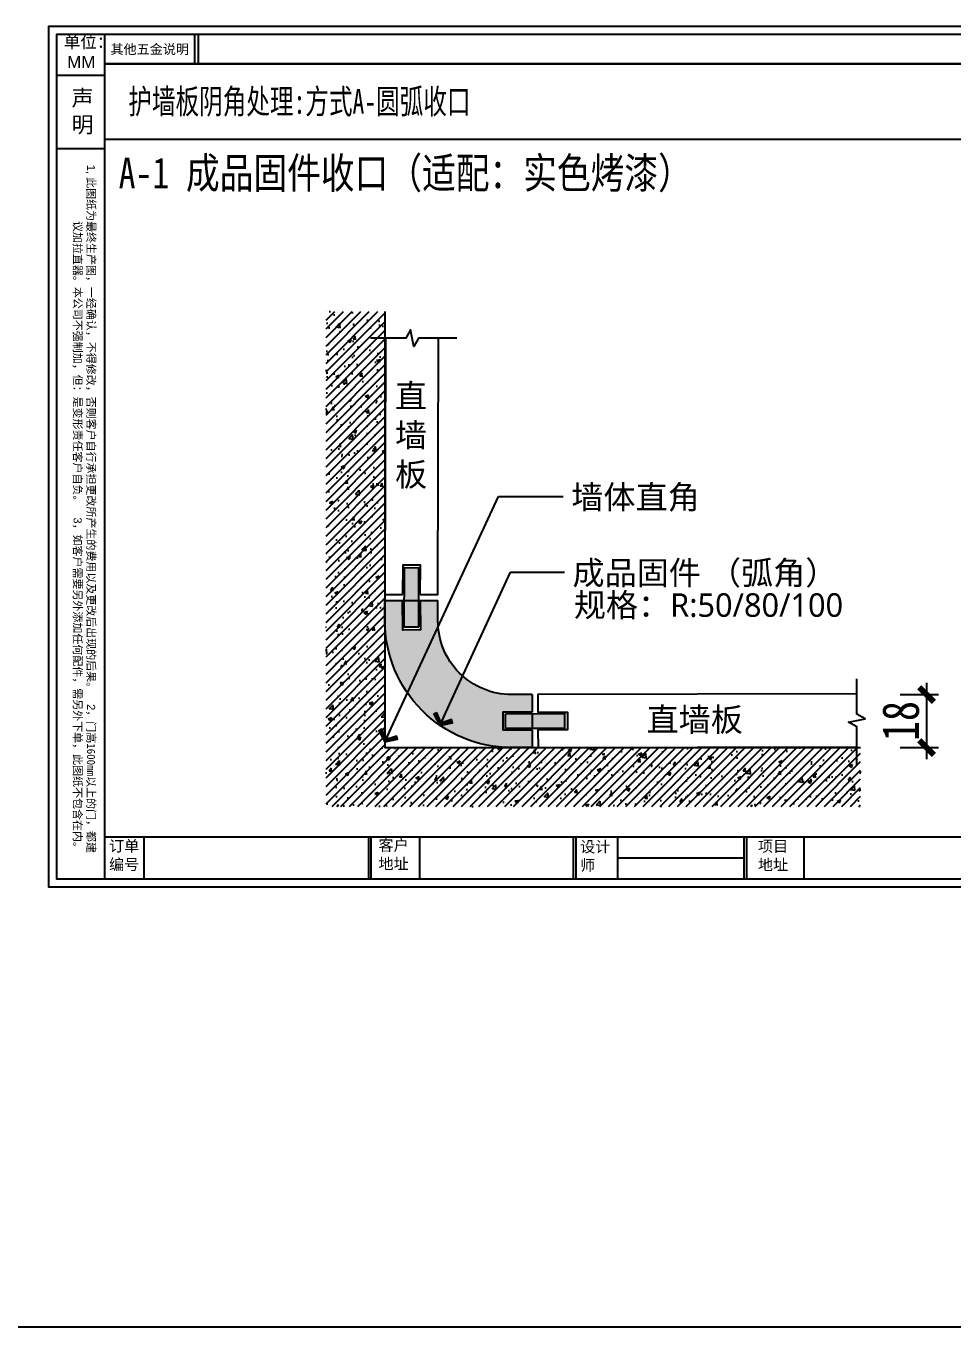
# Model space of a CAD drawing. Header units: millimetres. Extents: x 4862 to 20554, y 7569 to 11262.
# Drawn here: x 11414.6 to 11729.5, y 8610.4 to 9052.4 of the extents above; entities that cross this region are included whole.
import ezdxf

# ---------------------------------------------------------------- set-up
doc = ezdxf.new("R2010")
doc.units = ezdxf.units.MM
doc.layers.add('0 @ 1', color=7, linetype='Continuous')
doc.styles.get("Standard").update_dxf_attribs({"font": 'arial.ttf'})
doc.styles.add('宋体', font='SimSun.ttf')
doc.styles.add('家具尺寸文字', font='SimSun.ttf', dxfattribs={"width": 0.8})
doc.styles.add('黑石雅黑', font='Microsoft YaHei.ttf')
doc.dimstyles.new('副本 固装比例5', dxfattribs={"dimscale": 5, "dimtxt": 2.5, "dimasz": 1, "dimexe": 0.8, "dimexo": 1.2, "dimgap": 0.5, "dimtad": 1, "dimdec": 0, "dimdsep": 46, "dimtxsty": '家具尺寸文字', "dimblk": 'ARCHTICK', "dimcen": 0, "dimdle": 0.8, "dimclrd": 8, "dimclre": 8, "dimclrt": 2, "dimadec": 1, "dimazin": 2, "dimtfac": 1, "dimtdec": 0, "dimtix": 1, "dimtmove": 2, "dimatfit": 2, "dimfxl": 0, "dimtolj": 1, "dimtzin": 0, "dimarcsym": 0})
doc.dimstyles.new('深化(A1)1：1', dxfattribs={"dimtxt": 3, "dimasz": 1, "dimexe": 1.5, "dimexo": 1, "dimgap": 1, "dimtad": 1, "dimdec": 0, "dimrnd": 5, "dimdsep": 46, "dimtxsty": '黑石雅黑', "dimblk": 'ARCHTICK', "dimcen": 1, "dimclrd": 44, "dimclre": 44, "dimclrt": 50, "dimadec": 0, "dimazin": 2, "dimtfac": 1, "dimtdec": 0, "dimtix": 1, "dimtmove": 2, "dimatfit": 3, "dimldrblk": 'hl_arrow2', "dimfxl": 0, "dimtolj": 1, "dimarcsym": 0})

# ---------------------------------------------------------------- blocks, each defined once
blk = doc.blocks.new('A$C398a0407')
for p, q in [((443, 6784), (443, 64)), ((1163, 6547), (1163, 6784)), ((1190, 6547), (1190, 6784)), ((443, 6547), (8134, 6547)), ((443, 399), (9568, 399)), ((757, 399), (757, 64)), ((2542, 399), (2542, 64)), ((2562, 399), (2562, 64)), ((2949, 399), (2949, 64)), ((4170, 399), (4170, 64)), ((4190, 399), (4190, 64)), ((4523, 399), (4523, 64)), ((5527, 399), (5527, 64)), ((5547, 399), (5547, 64)), ((6003, 399), (6003, 64)), ((4523, 232), (5527, 232))]:
    blk.add_line(p, q)
at = {"color": 8}
for p, q in [((64, 6458), (443, 6458)), ((64, 5874), (443, 5874))]:
    blk.add_line(p, q, dxfattribs=at)
for points in [[(9632, 0), (0, 0), (0, 6848), (9632, 6848)], [(9568, 64), (64, 64), (64, 6784), (9568, 6784)]]:
    blk.add_lwpolyline(points, close=True)
at = {"color": 8, "insert": (369, 272), "char_height": 64, "width": 5497.15, "attachment_point": 3, "rotation": 270}
blk.add_mtext('1, {\\fSimSun|b0|i0|c134|p2;此图纸为最终生产图，一经确认，不得修改，否则客户自行承担更改所产生的费用以及更改后出现的后果。  }2{\\fSimSun|b0|i0|c134|p2;，门高1600mm以上的门，都建议加拉直器。本公司不强制加，但：是变形责任客户自负。  }3{\\fSimSun|b0|i0|c134|p2;，如客户需要另外添加任何配件，需另外下单，此图纸不包含在内。}', dxfattribs=at)
at = {"color": 8, "char_height": 88, "attachment_point": 1, "style": '宋体'}
for s, insert in [('订单\\P编号', (480, 371)), ('客户\\P地址', (2622, 377)), ('设计\\P师', (4225, 365)), ('项目\\P地址', (5639, 369))]:
    blk.add_mtext_dynamic_manual_height_columns(s, width=596.49, gutter_width=12.5, heights=[0], dxfattribs=dict(at, insert=insert))
at = {"layer": '0 @ 1', "color": 8, "attachment_point": 1}
for s, insert, char_height, width in [('\\pi13.703;单位：\\P\\pi40.286;MM', (107, 6770), 96, 391.16), ('{\\fSimSun|b0|i0|c134|p2;其他五金说明}', (491, 6702), 76.33, 737.99), ('声明', (182, 6340), 127.5, 194.04)]:
    blk.add_mtext(s, dxfattribs=dict(at, insert=insert, char_height=char_height, width=width))
blk = doc.blocks.new('_ArchTick')
at = {"color": 0, "linetype": 'ByBlock', "const_width": 0.4}
blk.add_lwpolyline([(-0.5, -0.5), (0.5, 0.5)], dxfattribs=at)
blk = doc.blocks.new('hl_arrow2')
at = {"color": 2}
blk.add_line((-0.22, 0), (-1, 0), dxfattribs=at)
blk.add_lwpolyline([(-0.22, 0), (-0.86, -0.69), (-0.65, -0.86), (0, 0), (-0.65, 0.86), (-0.86, 0.69)], close=True, dxfattribs=at)
for points in [[(-0.86, 0.69), (-0.65, 0.86), (-0.22, 0), (0, 0)], [(-0.86, -0.69), (-0.65, -0.86), (-0.22, 0), (0, 0)]]:
    blk.add_solid(points, dxfattribs=at)
blk = doc.blocks.new('*D314')
at = {"color": 8, "lineweight": -2, "transparency": 16777216}
for p, q in [((11720.51, 8829.28), (11720.51, 8803.26)), ((11711.51, 8825.28), (11724.51, 8825.28)), ((11711.51, 8807.26), (11724.51, 8807.26))]:
    blk.add_line(p, q, dxfattribs=at)
at = {"layer": 'Defpoints', "color": 0, "transparency": 16777216}
for p in [(11598.47, 8825.28), (11698.08, 8807.26), (11720.51, 8807.26)]:
    blk.add_point(p, dxfattribs=at)
at = {"color": 8, "lineweight": -2, "transparency": 16777216, "xscale": 5, "yscale": 5, "zscale": 5}
for p, rotation in [((11720.51, 8825.28), 90), ((11720.51, 8807.26), 270)]:
    blk.add_blockref('_ArchTick', p, dxfattribs=dict(at, rotation=rotation))
at = {"color": 2, "transparency": 16777216, "insert": (11711.76, 8816.27), "char_height": 12.5, "attachment_point": 5, "rotation": 90, "style": '家具尺寸文字'}
blk.add_mtext('\\A1;18', dxfattribs=at)
blk = doc.blocks.new('*U115')
at = {"color": 0}
blk.add_lwpolyline([(0, -9.17), (0, -1.28), (-1.7, -0.34), (1.7, 0.34), (0, 1.28), (0, 8.46)], dxfattribs=at)
blk = doc.blocks.new('A$Caecb7373')
at = {"color": 1}
blk.add_lwpolyline([(0, 821.76), (1155.84, 821.76), (1155.84, 0), (0, 0)], close=True, dxfattribs=at)

msp = doc.modelspace()

# ---------------------------------------------------------------- hatches: boundary and pattern name
h = msp.add_hatch()
h.set_pattern_fill('AR-CONC', color=8, scale=0.065355)
h.set_pattern_definition([(50, (-32665.006, 48401.915), (11.9066731, -1.0416984), [1.2450121, -13.6951334]), (355, (-32665.006, 48401.915), (-2.3033327, 12.486514), [0.9960097, -10.956145]), (100.451445, (-32664.014, 48401.829), (9.6033404, 11.444815), [1.0580975, -11.639082]), (46.1842, (-32665.006, 48405.235), (17.716362, -2.747675), [1.867518, -20.5427]), (96.635558, (-32663.53, 48405.007), (15.5155394, 16.1705263), [1.587147, -17.458639]), (351.18415, (-32665.006, 48405.235), (15.5155394, 16.1705263), [1.4940124, -16.4341426]), (21, (-32663.346, 48404.405), (9.9087536, -6.6835387), [1.2450121, -13.6951334]), (326, (-32663.346, 48404.405), (4.0390695, 12.0375985), [0.9960097, -10.9561067]), (71.451445, (-32662.52, 48403.849), (13.947823, 5.3540599), [1.0580975, -11.639062]), (37.5, (-32665.006, 48401.9154), (0.20185556, 5.5260918), [0, -10.8233054, 0, -11.12210834, 0, -10.9976071]), (7.5, (-32665.006, 48401.9154), (4.36699686, 6.5472982), [0, -6.3412618, 0, -10.574303, 0, -4.1915408]), (327.5, (-32668.7076, 48401.9154), (8.86151892, -0.37440188), [0, -4.1500404, 0, -12.9481261, 0, -17.1811674]), (317.5, (-32670.368, 48401.9154), (9.6809778, 1.6617475), [0, -5.3950526, 0, -8.5988838, 0, -12.2011189])])
h.paths.add_polyline_path([(11536.505, 8955.445), (11516.505, 8955.445), (11516.505, 8787.264), (11698.085, 8787.264), (11698.085, 8807.264), (11536.505, 8807.264)])
h = msp.add_hatch()
h.set_pattern_fill('ANSI31', color=8, scale=0.65355)
h.set_pattern_definition([(45, (-32665.0058, 48401.9154), (-1.467260864, 1.467260864), [])])
h.paths.add_polyline_path([(11536.505, 8807.264), (11536.505, 8955.445), (11516.505, 8955.445), (11516.505, 8787.264), (11698.085, 8787.264), (11698.085, 8807.264)])
h = msp.add_hatch(color=8)
h.dxf.hatch_style = 1
h.paths.add_polyline_path([(11543.025, 8868.277), (11548.025, 8868.264), (11547.973, 8848.264), (11542.973, 8848.277)])
h = msp.add_hatch(color=8)
h.dxf.hatch_style = 1
edge = h.paths.add_edge_path()
edge.add_arc((11579.505, 8850.264), 43, 180, 270)
edge.add_line((11579.505, 8807.264), (11586.505, 8807.264))
edge.add_line((11586.505, 8807.264), (11586.505, 8813.264))
edge.add_line((11586.505, 8813.264), (11576.546, 8813.29))
edge.add_line((11576.546, 8813.29), (11576.562, 8819.29))
edge.add_line((11576.562, 8819.29), (11586.505, 8819.264))
edge.add_line((11586.505, 8819.264), (11586.505, 8825.264))
edge.add_line((11586.505, 8825.264), (11579.505, 8825.264))
edge.add_arc((11579.505, 8850.264), 25, 180, 270, ccw=False)
edge.add_line((11554.505, 8850.264), (11554.505, 8857.264))
edge.add_line((11554.505, 8857.264), (11548.505, 8857.264))
edge.add_line((11548.505, 8857.264), (11548.531, 8847.218))
edge.add_line((11548.531, 8847.218), (11542.531, 8847.203))
edge.add_line((11542.531, 8847.203), (11542.505, 8857.264))
edge.add_line((11542.505, 8857.264), (11536.505, 8857.264))
edge.add_line((11536.505, 8857.264), (11536.505, 8850.264))
h = msp.add_hatch(color=8)
h.dxf.hatch_style = 1
h.paths.add_polyline_path([(11597.518, 8813.783), (11597.505, 8818.783), (11577.505, 8818.732), (11577.518, 8813.732)])

# ---------------------------------------------------------------- linework, layer by layer
msp.add_line((4862.317, 8610.368), (20477.138, 8610.368))
msp.add_lwpolyline([(11441.216, 9013.964), (11769.837, 9013.964), (11769.837, 9039.581), (11441.216, 9039.581)], close=True)
at = {"color": 8}
msp.add_lwpolyline([(11536.505, 8955.445), (11536.505, 8807.264), (11698.085, 8807.264)], dxfattribs=at)
for points in [[(11536.726, 8946.434), (11536.505, 8859.264), (11542.505, 8859.249)], [(11548.505, 8859.233), (11554.505, 8859.218), (11554.726, 8946.388)], [(11548.505, 8859.233), (11548.531, 8869.233), (11542.531, 8869.249), (11542.505, 8859.249)], [(11548.505, 8859.233), (11548.531, 8869.233), (11542.531, 8869.249), (11542.505, 8859.249)], [(11547.973, 8848.264), (11548.025, 8868.264), (11543.025, 8868.277), (11542.973, 8848.277), (11547.973, 8848.264)], [(11536.505, 8850.264), (11536.505, 8857.264), (11554.505, 8857.264)], [(11548.505, 8857.218), (11548.531, 8847.218), (11542.531, 8847.203), (11542.505, 8857.203)], [(11548.505, 8857.218), (11548.531, 8847.218), (11542.531, 8847.203), (11542.505, 8857.203)], [(11586.505, 8825.264), (11586.505, 8819.264)], [(11696.763, 8825.485), (11588.459, 8825.264), (11588.475, 8819.264), (11598.475, 8819.29), (11598.49, 8813.29), (11588.49, 8813.264), (11588.505, 8807.264), (11696.809, 8807.485)], [(11586.562, 8819.264), (11576.562, 8819.29), (11576.546, 8813.29), (11586.546, 8813.264)], [(11586.562, 8819.264), (11576.562, 8819.29), (11576.546, 8813.29), (11586.546, 8813.264)], [(11577.505, 8818.732), (11597.505, 8818.783), (11597.518, 8813.783), (11577.518, 8813.732), (11577.505, 8818.732)], [(11586.505, 8818.755), (11586.505, 8813.755)], [(11588.475, 8819.264), (11598.475, 8819.29), (11598.49, 8813.29), (11588.49, 8813.264)], [(11586.505, 8813.264), (11586.505, 8807.264), (11579.505, 8807.264)]]:
    msp.add_lwpolyline(points)
for points in [[(11586.505, 8807.264), (11579.505, 8807.264, -0.4142136), (11536.505, 8850.264), (11536.505, 8857.264)], [(11586.505, 8825.264), (11579.505, 8825.264, -0.4142136), (11554.505, 8850.264), (11554.505, 8857.264)]]:
    msp.add_lwpolyline(points, format="xyb")

# ---------------------------------------------------------------- block references
at = {"xscale": 0.04272931359989835, "yscale": 0.04272931359989835, "zscale": 0.04272931359989835}
msp.add_blockref('A$C398a0407', (11422.278, 8759.836), dxfattribs=at)
at = {"color": 1}
for name, p, xscale, yscale, zscale in [('A$Caecb7373', (11422.278, 8759.836), 0.3560776133324826, 0.3560776133324826, 0.3560776133324826), ('*U115', (11696.786, 8816.485), 1.664, 1.664, 1.664)]:
    msp.add_blockref(name, p, dxfattribs=dict(at, xscale=xscale, yscale=yscale, zscale=zscale))
at = {"color": 1, "xscale": 1.664, "yscale": 1.664, "zscale": 1.664, "rotation": 90}
msp.add_blockref('*U115', (11545.726, 8946.411), dxfattribs=at)

# ---------------------------------------------------------------- texts
at = {"color": 50, "style": '家具尺寸文字', "width": 0.8}
msp.add_text('A-1 成品固件收口（适配：实色烤漆）', height=10.5, dxfattribs=at).set_placement((11446.05, 8997.254))
at = {"style": '黑石雅黑'}
for s, p in [('墙体直角', (11599.832, 8888.358)), ('成品固件 （弧角）', (11600.206, 8862.625)), ('规格：R:50/80/100', (11600.673, 8851.688)), ('直墙板 ', (11625.378, 8812.78))]:
    msp.add_text(s, height=8, dxfattribs=at).set_placement(p)
at = {"color": 1, "insert": (11449.319, 9031.02), "char_height": 8.4, "width": 2323.59117, "attachment_point": 1, "style": '家具尺寸文字'}
msp.add_mtext('{\\W0.7;\\C4;护墙板阴角处理:方式A-圆弧收口}', dxfattribs=at)
at = {"insert": (11539.926, 8930.757), "char_height": 8, "width": 10.5634, "attachment_point": 1, "style": '黑石雅黑'}
msp.add_mtext('直墙板', dxfattribs=at)

# ---------------------------------------------------------------- dimensions: what is measured, and where the dimension line sits
dim = msp.add_linear_dim(base=(11720.511, 8807.264), p1=(11598.475, 8825.285), p2=(11698.085, 8807.264), angle=90, text='18', dimstyle='副本 固装比例5')
dim.commit()
dim.dimension.update_dxf_attribs({"geometry": '*D314', "text_midpoint": (11711.761, 8816.274)})

# ---------------------------------------------------------------- leaders
at = {"ltscale": 500}
for points in [[(11536.505, 8809.183), (11575.087, 8892.598), (11597.087, 8892.598)], [(11555.195, 8814.796), (11579.195, 8866.866), (11597.461, 8866.866)]]:
    msp.add_leader(points, dimstyle='深化(A1)1：1', override={"dimasz": 4, "dimgap": 1, "dimtad": 0}, dxfattribs=at)

doc.saveas('drawing.dxf')
